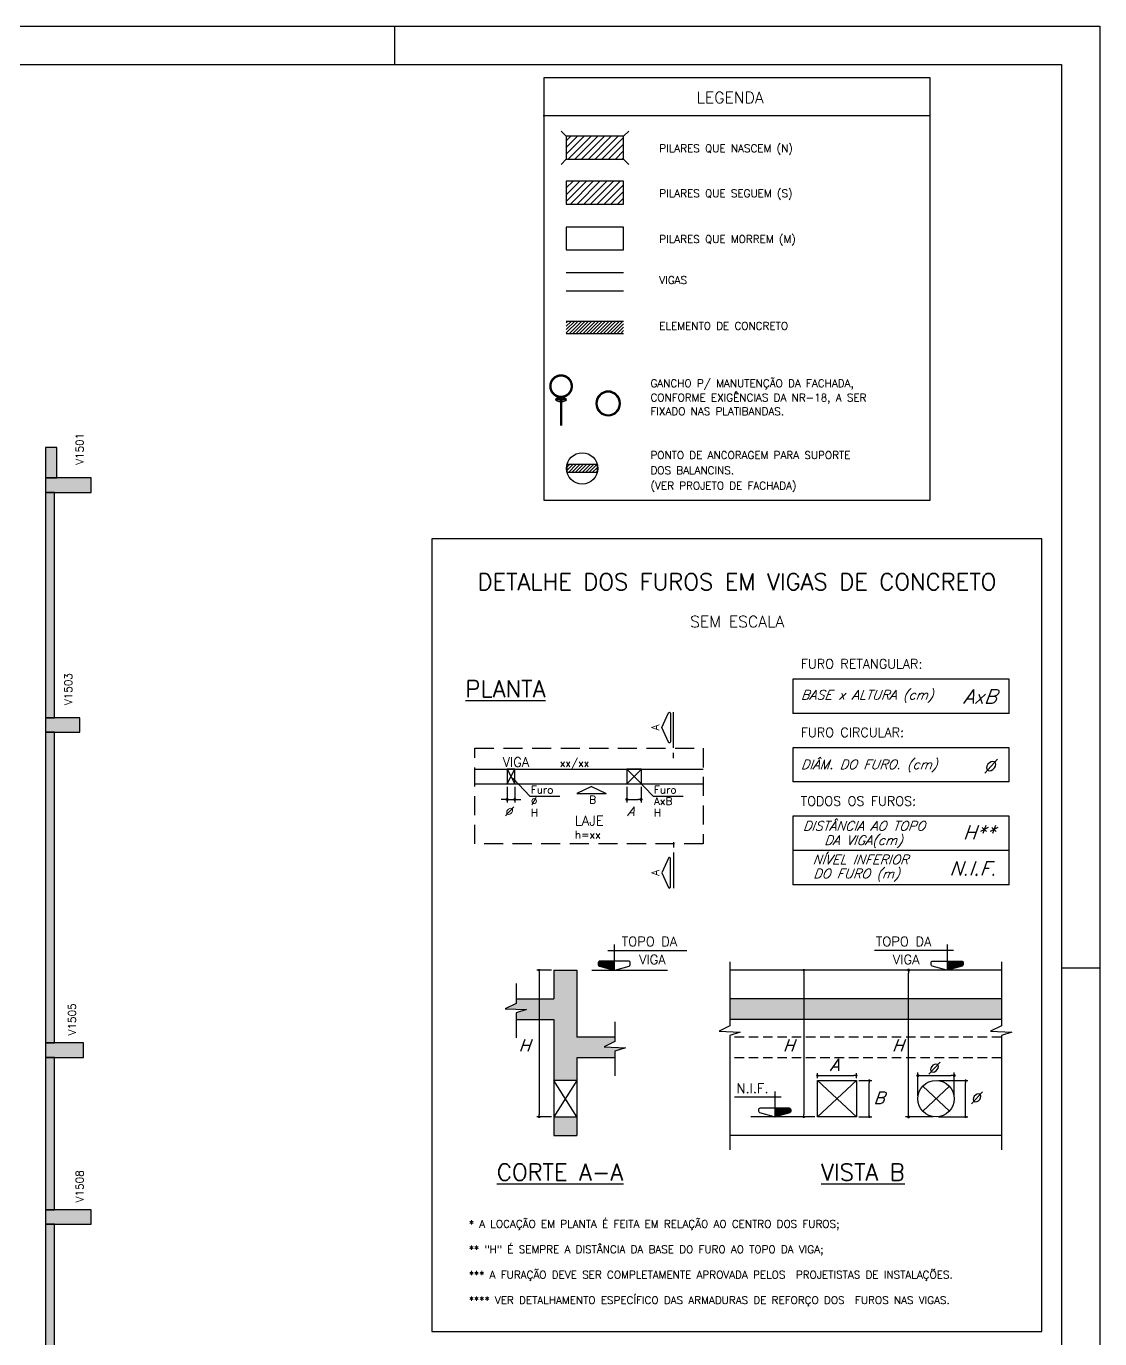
# Model space of a CAD drawing. Header units: millimetres. Extents: x -2368 to 4502, y -1988 to 2217.
# Drawn here: x 3094 to 4502, y 495 to 2217 of the extents above; entities that cross this region are included whole.
import ezdxf
from ezdxf import colors
from ezdxf.entities.mleader import LeaderData, LeaderLine
from ezdxf.enums import TextEntityAlignment as Align
from ezdxf.math import Vec2, Vec3

# ---------------------------------------------------------------- set-up
doc = ezdxf.new("R2010")
doc.units = ezdxf.units.MM
doc.header["$LTSCALE"] = 50
doc.linetypes.add('DASHED', pattern=[0.75, 0.5, -0.25])
doc.linetypes.add('HIDDEN', pattern=[0.375, 0.25, -0.125])
for name, color, linetype in [('6', 4, 'Continuous'), ('F-ARM', 6, 'Continuous'), ('F-AUX', 2, 'Continuous'), ('F-AUX-RED', 1, 'Continuous'), ('F-CORTE', 4, 'Continuous'), ('F-CORTE-INDICAÇÃO', 4, 'Continuous'), ('F-COTAS', 106, 'Continuous'), ('F-DET_LINHA', 1, 'Continuous'), ('F-DET_TEXTO', 3, 'Continuous'), ('F-FURO-PAREDE-TEXTOS', 2, 'Continuous'), ('F-FUROS', 2, 'Continuous'), ('F-GANCHOS', 4, 'Continuous'), ('F-LAJES', 3, 'Continuous'), ('F-LAJES-DIM', 2, 'Continuous'), ('F-LAJES-NOME', 4, 'Continuous'), ('F-MARGEM', 1, 'Continuous'), ('F-PILARES', 170, 'Continuous'), ('F-PILARES-HACH', 174, 'Continuous'), ('F-SOLIDO', 71, 'Continuous'), ('F-SOLIDO-CORTE', 71, 'Continuous'), ('F-TEXTO', 6, 'Continuous'), ('F-TEXTO-CYAN', 4, 'Continuous'), ('F-TEXTO-GREEN', 3, 'Continuous'), ('F-TEXTO-YELLOW', 2, 'Continuous'), ('F-VIGAS', 3, 'Continuous'), ('F-VIGAS-DIM', 2, 'Continuous'), ('F-VIGAS-NOME', 4, 'Continuous')]:
    doc.layers.add(name, color=color, linetype=linetype)
doc.styles.add('8718-AE-BARR-FORM-R09$0$ROMANS', font='romans.shx', dxfattribs={"oblique": 20})
doc.styles.add('CP-TEXT-INCL', font='romans.shx', dxfattribs={"oblique": 20})
doc.styles.add('MCP', font='romans.shx')
doc.styles.add('ROMANS', font='romans.shx')
doc.styles.get("Standard").update_dxf_attribs({"font": 'romans.shx'})
doc.dimstyles.new('CP-COTAS-50', dxfattribs={"dimscale": 0.64, "dimtxt": 10, "dimasz": 5, "dimexe": 5, "dimexo": 5, "dimgap": 2.5, "dimtad": 1, "dimdec": 1, "dimdsep": 46, "dimtxsty": 'CP-TEXT-INCL', "dimblk1": 'DOT', "dimblk2": 'DOT', "dimsah": 1, "dimcen": 9, "dimclrd": 256, "dimclre": 256, "dimclrt": 256, "dimadec": 0, "dimazin": 0, "dimtfac": 1, "dimtdec": 1, "dimtmove": 2, "dimatfit": 3, "dimldrblk": 'DOT', "dimfxl": 0, "dimtolj": 1, "dimarcsym": 0})
pattern_1 = [(45, (-308.9154, 3418.1536), (-4.419417, 4.419417), [])]

# ---------------------------------------------------------------- blocks, each defined once
blk = doc.blocks.new('_DOT')
at = {"color": 0, "linetype": 'ByBlock'}
blk.add_line((-0.5, 0), (-1, 0), dxfattribs=at)
at = {"color": 0, "linetype": 'ByBlock', "const_width": 0.5}
blk.add_lwpolyline([(-0.25, 0, 1), (0.25, 0, 1)], format="xyb", close=True, dxfattribs=at)
blk = doc.blocks.new('*D23')
at = {"layer": 'DEFPOINTS', "color": 0, "transparency": 16777216}
for p in [(4131.4, 834.1), (4182.5, 840.6), (4182.5, 834.1)]:
    blk.add_point(p, dxfattribs=at)
at = {"layer": 'F-COTAS', "lineweight": -2, "transparency": 16777216}
for p, q in [((4131.4, 837.3), (4131.4, 843.8)), ((4182.5, 837.3), (4182.5, 843.8)), ((4134.6, 840.6), (4179.3, 840.6))]:
    blk.add_line(p, q, dxfattribs=at)
at = {"layer": 'F-COTAS', "lineweight": -2, "transparency": 16777216, "xscale": 3.2, "yscale": 3.2, "zscale": 3.2, "rotation": 180}
blk.add_blockref('_DOT', (4131.4, 840.6), dxfattribs=at)
at = {"layer": 'F-COTAS', "lineweight": -2, "transparency": 16777216, "xscale": 3.2, "yscale": 3.2, "zscale": 3.2}
blk.add_blockref('_DOT', (4182.5, 840.6), dxfattribs=at)
blk = doc.blocks.new('*D24')
at = {"layer": 'DEFPOINTS', "color": 0, "transparency": 16777216}
for p in [(4131.4, 978.9), (4113.6, 786.4), (4131.4, 786.4)]:
    blk.add_point(p, dxfattribs=at)
at = {"layer": 'F-COTAS', "lineweight": -2, "transparency": 16777216}
for p, q in [((4128.2, 978.9), (4110.4, 978.9)), ((4113.6, 975.7), (4113.6, 789.6)), ((4128.2, 786.4), (4110.4, 786.4))]:
    blk.add_line(p, q, dxfattribs=at)
at = {"layer": 'F-COTAS', "lineweight": -2, "transparency": 16777216, "xscale": 3.2, "yscale": 3.2, "zscale": 3.2}
for p, rotation in [((4113.6, 978.9), 90), ((4113.6, 786.4), 270)]:
    blk.add_blockref('_DOT', p, dxfattribs=dict(at, rotation=rotation))
blk = doc.blocks.new('*D25')
at = {"layer": 'DEFPOINTS', "color": 0, "transparency": 16777216}
for p in [(4182.5, 834.1), (4199.5, 834.1), (4182.5, 786.4)]:
    blk.add_point(p, dxfattribs=at)
at = {"layer": 'F-COTAS', "lineweight": -2, "transparency": 16777216}
for p, q in [((4185.7, 834.1), (4202.7, 834.1)), ((4199.5, 789.6), (4199.5, 830.9)), ((4185.7, 786.4), (4202.7, 786.4))]:
    blk.add_line(p, q, dxfattribs=at)
at = {"layer": 'F-COTAS', "lineweight": -2, "transparency": 16777216, "xscale": 3.2, "yscale": 3.2, "zscale": 3.2}
for p, rotation in [((4199.5, 834.1), 90), ((4199.5, 786.4), 270)]:
    blk.add_blockref('_DOT', p, dxfattribs=dict(at, rotation=rotation))
blk = doc.blocks.new('*D26')
at = {"layer": 'DEFPOINTS', "color": 0, "transparency": 16777216}
for p in [(3785.9, 978.9), (3766.5, 786.4), (3785.9, 786.4)]:
    blk.add_point(p, dxfattribs=at)
at = {"layer": 'F-COTAS', "lineweight": -2, "transparency": 16777216}
for p, q in [((3782.7, 978.9), (3763.3, 978.9)), ((3766.5, 975.7), (3766.5, 789.6)), ((3782.7, 786.4), (3763.3, 786.4))]:
    blk.add_line(p, q, dxfattribs=at)
at = {"layer": 'F-COTAS', "lineweight": -2, "transparency": 16777216, "xscale": 3.2, "yscale": 3.2, "zscale": 3.2}
for p, rotation in [((3766.5, 978.9), 90), ((3766.5, 786.4), 270)]:
    blk.add_blockref('_DOT', p, dxfattribs=dict(at, rotation=rotation))
blk = doc.blocks.new('*D27')
at = {"layer": 'DEFPOINTS', "color": 0, "transparency": 16777216}
for p in [(4287, 834.1), (4325.7, 834.1), (4287, 786.4)]:
    blk.add_point(p, dxfattribs=at)
at = {"layer": 'F-COTAS', "lineweight": -2, "transparency": 16777216}
for p, q in [((4290.2, 834.1), (4328.9, 834.1)), ((4325.7, 789.6), (4325.7, 830.9)), ((4290.2, 786.4), (4328.9, 786.4))]:
    blk.add_line(p, q, dxfattribs=at)
at = {"layer": 'F-COTAS', "lineweight": -2, "transparency": 16777216, "xscale": 3.2, "yscale": 3.2, "zscale": 3.2}
for p, rotation in [((4325.7, 834.1), 90), ((4325.7, 786.4), 270)]:
    blk.add_blockref('_DOT', p, dxfattribs=dict(at, rotation=rotation))
blk = doc.blocks.new('A$C09335799')
at = {"layer": 'F-GANCHOS'}
h = blk.add_hatch(color=256, dxfattribs=at)
h.paths.add_polyline_path([(-5.5, 0, 1), (5.5, 0, 1)])
h.paths.add_polyline_path([(5, 0, -1), (-5, 0, -1)], flags=16)
for radius in [5.5, 5]:
    blk.add_circle((0, 0), radius, dxfattribs=at)
blk = doc.blocks.new('A$C5BD45F6F')
at = {"layer": 'F-GANCHOS'}
h = blk.add_hatch(color=256, dxfattribs=at)
edge = h.paths.add_edge_path()
edge.add_ellipse((0.1, 0.98), major_axis=(-2.84, 0), ratio=0.343552, start_angle=152.79646, end_angle=253.95789, ccw=False)
edge.add_spline(control_points=[(2.63, 0.53), (2.46, 0.7), (2.28, 0.78), (1.98, 0.92), (1.88, 0.95), (1.79, 0.98)], knot_values=[3.709013, 3.709013, 3.709013, 3.709013, 3.826962, 3.826962, 3.975536, 3.975536, 3.975536, 3.975536], degree=3, periodic=0)
edge.add_spline(control_points=[(1.79, 0.98), (1.76, 0.99), (1.73, 1), (1.59, 1.04), (1.46, 1.07), (1.18, 1.12), (1.03, 1.15), (0.6, 1.19), (0.3, 1.21), (-0.28, 1.2), (-0.57, 1.18), (-1.1, 1.11), (-1.34, 1.06), (-1.56, 0.99), (-1.57, 0.99), (-1.59, 0.98)], knot_values=[3.975536, 3.975536, 3.975536, 3.975536, 4.020815, 4.020815, 4.214669, 4.214669, 4.408523, 4.408523, 4.746248, 4.746248, 5.083972, 5.083972, 5.421697, 5.421697, 5.450325, 5.450325, 5.450325, 5.450325], degree=3, periodic=0)
edge.add_spline(control_points=[(-1.59, 0.98), (-1.69, 0.95), (-1.79, 0.91), (-1.91, 0.86), (-2.08, 0.79), (-2.29, 0.63), (-2.36, 0.56), (-2.4, 0.51)], knot_values=[5.450325, 5.450325, 5.450325, 5.450325, 5.63804, 5.63804, 5.767465, 5.767465, 5.83324, 5.83324, 5.83324, 5.83324], degree=3, periodic=0)
edge.add_ellipse((0.1, 0.98), major_axis=(-2.84, 0), ratio=0.343552, start_angle=286.04211, end_angle=388.21354, ccw=False)
edge.add_arc((0.1, 8.12), 6.25, 262.77947, 270)
edge.add_arc((0.1, 8.12), 6.25, 270, 277.22053)
edge = h.paths.add_edge_path()
edge.add_spline(control_points=[(-1.59, 0.98), (-1.52, 0.96), (-1.44, 0.94), (-1.14, 0.87), (-0.88, 0.83), (-0.34, 0.78), (-0.06, 0.77), (0.56, 0.78), (0.89, 0.81), (1.41, 0.89), (1.61, 0.93), (1.79, 0.98)], knot_values=[0.872578, 0.872578, 0.872578, 0.872578, 0.983497, 0.983497, 1.300773, 1.300773, 1.618048, 1.618048, 1.991026, 1.991026, 2.268927, 2.268927, 2.268927, 2.268927], degree=3, periodic=0)
edge.add_spline(control_points=[(1.79, 0.98), (1.88, 0.95), (1.98, 0.92), (2.28, 0.78), (2.46, 0.7), (2.63, 0.53)], knot_values=[3.709013, 3.709013, 3.709013, 3.709013, 3.857587, 3.857587, 3.975536, 3.975536, 3.975536, 3.975536], degree=3, periodic=0)
edge.add_ellipse((0.1, 0.98), major_axis=(-2.84, 0), ratio=0.343552, start_angle=28.21354, end_angle=152.79646, ccw=False)
edge.add_spline(control_points=[(-2.4, 0.51), (-2.36, 0.56), (-2.29, 0.63), (-2.08, 0.79), (-1.91, 0.86), (-1.79, 0.91), (-1.69, 0.95), (-1.59, 0.98)], knot_values=[5.450325, 5.450325, 5.450325, 5.450325, 5.5161, 5.5161, 5.645525, 5.645525, 5.83324, 5.83324, 5.83324, 5.83324], degree=3, periodic=0)
blk.add_line((0.73, 1.87), (-0.52, 1.87), dxfattribs=at)
at = {"layer": 'F-GANCHOS', "const_width": 1.25}
blk.add_lwpolyline([(0.1, 2.41, -1), (0.1, 13.66, -1)], format="xyb", close=True, dxfattribs=at)
blk.add_lwpolyline([(0.1, -12.64), (0.1, 1.95)], dxfattribs=at)
at = {"layer": 'F-GANCHOS'}
blk.add_ellipse((0.1, 0.98), major_axis=(-2.84, 0), ratio=0.343552, dxfattribs=at)
for points, knots in [([(2.63, 0.53), (2.46, 0.7), (2.28, 0.78), (1.93, 0.94), (1.82, 0.97), (1.59, 1.04), (1.46, 1.07), (1.18, 1.12), (1.03, 1.15), (0.6, 1.19), (0.3, 1.21), (-0.28, 1.2), (-0.57, 1.18), (-1.1, 1.11), (-1.34, 1.06), (-1.67, 0.96), (-1.78, 0.92), (-1.91, 0.86), (-2.08, 0.79), (-2.29, 0.63), (-2.36, 0.56), (-2.4, 0.51)], [3.709013, 3.709013, 3.709013, 3.709013, 3.826962, 3.826962, 4.020815, 4.020815, 4.214669, 4.214669, 4.408523, 4.408523, 4.746248, 4.746248, 5.083972, 5.083972, 5.421697, 5.421697, 5.63804, 5.63804, 5.767465, 5.767465, 5.83324, 5.83324, 5.83324, 5.83324]), ([(-1.59, 0.98), (-1.52, 0.96), (-1.44, 0.94), (-1.14, 0.87), (-0.88, 0.83), (-0.34, 0.78), (-0.06, 0.77), (0.56, 0.78), (0.89, 0.81), (1.41, 0.89), (1.61, 0.93), (1.79, 0.98)], [0.872578, 0.872578, 0.872578, 0.872578, 0.983497, 0.983497, 1.300773, 1.300773, 1.618048, 1.618048, 1.991026, 1.991026, 2.268927, 2.268927, 2.268927, 2.268927])]:
    blk.add_open_spline(points, degree=3, knots=knots, dxfattribs=at)
blk = doc.blocks.new('PONTO ANCORAGEM_EST')
at = {"layer": 'F-ARM'}
h = blk.add_hatch(dxfattribs=at)
h.set_pattern_fill('ANSI31', color=2, scale=0.5)
h.paths.add_polyline_path([(-1159.55, 5937.09), (-1179.55, 5937.09), (-1179.55, 5932.09), (-1159.55, 5932.09)])
at = {"layer": 'F-ARM', "color": 3, "elevation": 0}
blk.add_lwpolyline([(-1179.55, 5932.09), (-1159.55, 5932.09), (-1159.55, 5937.09), (-1179.55, 5937.09)], close=True, dxfattribs=at)
at = {"layer": 'F-ARM', "color": 3}
blk.add_circle((-1169.55, 5934.59, 0), 10.31, dxfattribs=at)
blk = doc.blocks.new('A0-1L')
at = {"layer": 'F-MARGEM', "color": 2}
for p, q in [((0, 84.1), (137.4, 84.1)), ((118.9, 84.1), (118.9, 83.1)), ((118.9, 84.1), (118.9, 83.1)), ((137.4, 84.1), (137.4, 0)), ((136.4, 59.4), (137.4, 59.4)), ((136.4, 59.4), (137.4, 59.4))]:
    blk.add_line(p, q, dxfattribs=at)
blk.add_lwpolyline([(0, 84.1), (137.4, 84.1), (137.4, 0), (0, 0)], close=True, dxfattribs=at)
at = {"layer": 'F-MARGEM', "color": 7}
blk.add_lwpolyline([(2.5, 83.1), (136.4, 83.1), (136.4, 1), (2.5, 1)], close=True, dxfattribs=at)

msp = doc.modelspace()

# ---------------------------------------------------------------- hatches: boundary and pattern name
at = {"layer": 'F-AUX-RED'}
h = msp.add_hatch(dxfattribs=at)
h.set_pattern_fill('ANSI31', color=256)
h.set_pattern_definition([(45, (147.0263, 930.012), (-2.245064, 2.245064), [])])
h.paths.add_polyline_path([(3877.1, 1829.94), (3802.1, 1829.94), (3802.1, 1814.2), (3877.1, 1814.2)])
at = {"layer": 'F-PILARES-HACH'}
h = msp.add_hatch(dxfattribs=at)
h.set_pattern_fill('ANSI31', color=256, scale=50, style=0)
h.set_pattern_definition(pattern_1)
h.paths.add_polyline_path([(3802.1, 2072.73), (3802.1, 2042.73), (3877.1, 2042.73), (3877.1, 2072.73)])
h = msp.add_hatch(dxfattribs=at)
h.set_pattern_fill('ANSI31', color=256, scale=50, style=0)
h.set_pattern_definition(pattern_1)
h.paths.add_polyline_path([(3802.1, 2013.7), (3802.1, 1983.7), (3877.1, 1983.7), (3877.1, 2013.7)])
at = {"layer": 'F-SOLIDO'}
h = msp.add_hatch(color=256, dxfattribs=at)
edge = h.paths.add_edge_path()
edge.add_line((3865.01, 990.75), (3846.01, 990.75))
edge.add_ellipse((3846.01, 988.75), major_axis=(1.41, 1.41), ratio=1, start_angle=45, end_angle=135)
edge.add_line((3844.01, 988.75), (3844.01, 986.23))
edge.add_ellipse((3846.01, 986.23), major_axis=(-1.41, 1.41), ratio=1, start_angle=45, end_angle=118.30076)
edge.add_line((3845.44, 984.32), (3864.44, 978.92))
edge.add_ellipse((3865.01, 980.83), major_axis=(1.41, 1.41), ratio=1, start_angle=208.30076, end_angle=225)
edge.add_line((3865.01, 978.83), (3865.01, 990.75))
h = msp.add_hatch(color=256, dxfattribs=at)
edge = h.paths.add_edge_path()
edge.add_line((4301.68, 990.75), (4320.68, 990.75))
edge.add_ellipse((4320.68, 988.75), major_axis=(-1.41, 1.41), ratio=1, start_angle=225, end_angle=315, ccw=False)
edge.add_line((4322.68, 988.75), (4322.68, 986.23))
edge.add_ellipse((4320.68, 986.23), major_axis=(1.41, 1.41), ratio=1, start_angle=241.69924, end_angle=315, ccw=False)
edge.add_line((4321.26, 984.32), (4302.26, 978.92))
edge.add_ellipse((4301.68, 980.83), major_axis=(-1.41, 1.41), ratio=1, start_angle=135, end_angle=151.69924, ccw=False)
edge.add_line((4301.68, 978.83), (4301.68, 990.75))
for points in [[(3785.93, 941.2), (3736.17, 941.2), (3736.17, 935.23), (3722.04, 928.17), (3749.81, 927.13), (3736.17, 922.73), (3736.17, 914.1), (3785.93, 914.1), (3785.93, 834.1), (3815.93, 834.1), (3815.93, 864.1), (3865.93, 864.1), (3865.93, 872.73), (3879.57, 877.13), (3851.8, 878.17), (3865.93, 885.23), (3865.93, 891.2), (3815.93, 891.2), (3815.93, 978.92), (3785.93, 978.92)], [(4372.68, 914.1), (4372.68, 941.2), (4016.6, 941.2), (4016.6, 914.1)], [(3815.93, 761.88), (3815.93, 786.35), (3785.93, 786.35), (3785.93, 761.88)]]:
    msp.add_hatch(color=256, dxfattribs=at).paths.add_polyline_path(points)
h = msp.add_hatch(color=256, dxfattribs=at)
edge = h.paths.add_edge_path()
edge.add_line((4075.49, 798.18), (4094.49, 798.18))
edge.add_ellipse((4094.49, 796.18), major_axis=(-1.41, 1.41), ratio=1, start_angle=225, end_angle=315, ccw=False)
edge.add_line((4096.49, 796.18), (4096.49, 793.67))
edge.add_ellipse((4094.49, 793.67), major_axis=(1.41, 1.41), ratio=1, start_angle=241.69924, end_angle=315, ccw=False)
edge.add_line((4095.07, 791.75), (4076.07, 786.35))
edge.add_ellipse((4075.49, 788.27), major_axis=(-1.41, 1.41), ratio=1, start_angle=135, end_angle=151.69924, ccw=False)
edge.add_line((4075.49, 786.27), (4075.49, 798.18))
at = {"layer": 'F-SOLIDO-CORTE', "linetype": 'Continuous'}
for points in [[(3118.93, 1644.75), (3118.93, 1624.5), (3120.3, 1624.5), (3126.33, 1624.5), (3133.93, 1624.5), (3133.93, 1644.75), (3133.93, 1647.37), (3133.93, 1664.5), (3133.44, 1664.5), (3130.27, 1664.5), (3118.93, 1664.5), (3118.93, 1660.83)], [(3118.93, 1613.14), (3118.93, 1605.5), (3124.44, 1605.5), (3148.56, 1605.5), (3178.93, 1605.5), (3178.93, 1607.25), (3178.93, 1614.88), (3178.93, 1624.5), (3173.41, 1624.5), (3149.29, 1624.5), (3118.93, 1624.5), (3118.93, 1614.88)], [(3118.93, 1449.11), (3118.93, 1404.95), (3118.93, 1384.66), (3118.93, 1336.21), (3118.93, 1328.47), (3118.93, 1310), (3120.09, 1310), (3122.86, 1310), (3130.93, 1310), (3130.93, 1317.74), (3130.93, 1336.21), (3130.93, 1356.37), (3130.93, 1404.95), (3130.93, 1449.11), (3130.93, 1462.95), (3130.93, 1605.5), (3129.8, 1605.5), (3124.92, 1605.5), (3118.93, 1605.5), (3118.93, 1462.95)], [(3118.93, 1295.39), (3118.93, 1291), (3123.28, 1291), (3133.67, 1291), (3163.93, 1291), (3163.93, 1292.84), (3163.93, 1297.23), (3163.93, 1310), (3159.57, 1310), (3149.18, 1310), (3118.93, 1310), (3118.93, 1297.23)], [(3118.93, 1162.54), (3118.93, 1078.02), (3118.93, 1041.98), (3118.93, 931.71), (3118.93, 883.5), (3121.38, 883.5), (3127.76, 883.5), (3130.93, 883.5), (3130.93, 931.71), (3130.93, 1041.98), (3130.93, 1078.02), (3130.93, 1162.54), (3130.93, 1200.47), (3130.93, 1291), (3129.77, 1291), (3126.99, 1291), (3118.93, 1291), (3118.93, 1253.57)], [(3118.93, 874.59), (3118.93, 864.5), (3129.16, 864.5), (3155.72, 864.5), (3168.93, 864.5), (3168.93, 868.39), (3168.93, 878.48), (3168.93, 883.5), (3158.69, 883.5), (3132.14, 883.5), (3118.93, 883.5), (3118.93, 878.48)], [(3118.93, 777.86), (3118.93, 736.93), (3118.93, 664.5), (3121.38, 664.5), (3125.73, 664.5), (3130.93, 664.5), (3130.93, 705.43), (3130.93, 777.86), (3130.93, 849.97), (3130.93, 864.5), (3128.47, 864.5), (3122.1, 864.5), (3118.93, 864.5), (3118.93, 849.97)], [(3118.93, 652.13), (3118.93, 645.5), (3131.2, 645.5), (3152.16, 645.5), (3178.93, 645.5), (3178.93, 649.39), (3178.93, 656.02), (3178.93, 664.5), (3166.65, 664.5), (3145.69, 664.5), (3118.93, 664.5), (3118.93, 656.02)], [(3118.93, 357.52), (3118.93, 346.81), (3118.93, 308.22), (3118.93, 176.2), (3118.93, -110.5), (3120.56, -110.5), (3124.11, -110.5), (3130.93, -110.5), (3130.93, 44.21), (3130.93, 308.22), (3130.93, 346.81), (3130.93, 357.52), (3130.93, 471.73), (3130.93, 645.5), (3128.47, 645.5), (3124.28, 645.5), (3118.93, 645.5), (3118.93, 471.73)]]:
    msp.add_hatch(color=256, dxfattribs=at).paths.add_polyline_path(points, flags=16)

# ---------------------------------------------------------------- linework, layer by layer
at = {"layer": '6', "color": 4}
for p, q in [((3802.1, 2072.73), (3795.23, 2079.6)), ((3877.1, 2072.73), (3883.97, 2079.6)), ((3802.1, 2042.73), (3795.23, 2035.86)), ((3877.1, 2042.73), (3883.97, 2035.86))]:
    msp.add_line(p, q, dxfattribs=at)
at = {"layer": 'F-AUX'}
for p, q in [((3856.61, 1004.88), (3960.22, 1004.88)), ((3865.01, 1012.34), (3865.01, 978.83)), ((4310.08, 1004.88), (4206.48, 1004.88)), ((4301.68, 1012.34), (4301.68, 978.83)), ((4083.89, 812.31), (4022.49, 812.31)), ((4075.49, 819.77), (4075.49, 786.27))]:
    msp.add_line(p, q, dxfattribs=at)
for points in [[(3864.44, 978.92, 0.1467688), (3865.59, 978.92), (3884.59, 984.32, 0.3312062), (3886.01, 986.23), (3886.01, 988.75, 0.4142136), (3884.01, 990.75), (3846.01, 990.75, 0.4142136), (3844.01, 988.75), (3844.01, 986.23, 0.3312062), (3845.44, 984.32), (3864.44, 978.92, 0.1467688), (3865.59, 978.92)], [(4302.26, 978.92, -0.1467688), (4301.11, 978.92), (4282.11, 984.32, -0.3312062), (4280.68, 986.23), (4280.68, 988.75, -0.4142136), (4282.68, 990.75), (4320.68, 990.75, -0.4142136), (4322.68, 988.75), (4322.68, 986.23, -0.3312062), (4321.26, 984.32), (4302.26, 978.92, -0.1467688), (4301.11, 978.92)], [(4076.07, 786.35, -0.1467688), (4074.92, 786.35), (4055.92, 791.75, -0.3312062), (4054.49, 793.67), (4054.49, 796.18, -0.4142136), (4056.49, 798.18), (4094.49, 798.18, -0.4142136), (4096.49, 796.18), (4096.49, 793.67, -0.3312062), (4095.07, 791.75), (4076.07, 786.35, -0.1467688), (4074.92, 786.35)]]:
    msp.add_lwpolyline(points, format="xyb", dxfattribs=at)
at = {"layer": 'F-AUX-RED'}
for p, q in [((4182.52, 786.35), (4131.41, 834.1)), ((4131.41, 786.35), (4182.52, 834.1)), ((4304.48, 793.93), (4269.59, 826.53)), ((4269.59, 793.93), (4304.48, 826.53)), ((4124.87, 786.35), (4044.07, 786.35))]:
    msp.add_line(p, q, dxfattribs=at)
at = {"layer": 'F-AUX-RED', "color": 2}
for points in [[(3877.1, 1829.94), (3802.1, 1829.94)], [(3802.1, 1814.2), (3877.1, 1814.2)]]:
    msp.add_lwpolyline(points, dxfattribs=at)
at = {"layer": 'F-AUX-RED'}
msp.add_lwpolyline([(3835.44, 978.92), (3934.7, 978.92)], dxfattribs=at)
at = {"layer": 'F-CORTE', "linetype": 'Continuous'}
for p, q in [((3130.27, 1664.5), (3118.93, 1664.5)), ((3118.93, 1664.5), (3118.93, 1644.75)), ((3133.44, 1664.5), (3130.27, 1664.5)), ((3133.93, 1664.5), (3133.44, 1664.5)), ((3133.93, 1647.37), (3133.93, 1664.5)), ((3118.93, 1644.75), (3118.93, 1624.5)), ((3133.93, 1644.75), (3133.93, 1647.37)), ((3133.93, 1624.5), (3133.93, 1644.75)), ((3118.93, 1624.5), (3118.93, 1449.11)), ((3149.29, 1624.5), (3133.93, 1624.5)), ((3173.41, 1624.5), (3149.29, 1624.5)), ((3178.93, 1624.5), (3173.41, 1624.5)), ((3178.93, 1614.88), (3178.93, 1624.5)), ((3130.93, 1462.95), (3130.93, 1605.5)), ((3130.93, 1605.5), (3148.56, 1605.5)), ((3148.56, 1605.5), (3178.93, 1605.5)), ((3178.93, 1607.25), (3178.93, 1614.88)), ((3178.93, 1605.5), (3178.93, 1607.25)), ((3118.93, 1449.11), (3118.93, 1310)), ((3130.93, 1449.11), (3130.93, 1462.95)), ((3130.93, 1404.95), (3130.93, 1449.11)), ((3130.93, 1356.37), (3130.93, 1404.95)), ((3130.93, 1336.21), (3130.93, 1356.37)), ((3130.93, 1317.74), (3130.93, 1336.21)), ((3118.93, 1310), (3118.93, 1295.39)), ((3130.93, 1310), (3130.93, 1317.74)), ((3149.18, 1310), (3130.93, 1310)), ((3159.57, 1310), (3149.18, 1310)), ((3163.93, 1310), (3159.57, 1310)), ((3163.93, 1297.23), (3163.93, 1310)), ((3118.93, 1295.39), (3118.93, 1291)), ((3163.93, 1292.84), (3163.93, 1297.23)), ((3163.93, 1291), (3163.93, 1292.84)), ((3118.93, 1291), (3118.93, 1162.54)), ((3130.93, 1200.47), (3130.93, 1291)), ((3130.93, 1291), (3133.67, 1291)), ((3133.67, 1291), (3163.93, 1291)), ((3130.93, 1162.54), (3130.93, 1200.47)), ((3118.93, 1162.54), (3118.93, 883.5)), ((3130.93, 1078.02), (3130.93, 1162.54)), ((3130.93, 1041.98), (3130.93, 1078.02)), ((3130.93, 931.71), (3130.93, 1041.98)), ((3130.93, 883.5), (3130.93, 931.71)), ((3118.93, 883.5), (3118.93, 874.59)), ((3132.14, 883.5), (3130.93, 883.5)), ((3158.69, 883.5), (3132.14, 883.5)), ((3168.93, 883.5), (3158.69, 883.5)), ((3168.93, 878.48), (3168.93, 883.5)), ((3168.93, 868.39), (3168.93, 878.48)), ((3118.93, 874.59), (3118.93, 864.5)), ((3118.93, 864.5), (3118.93, 777.86)), ((3130.93, 849.97), (3130.93, 864.5)), ((3130.93, 864.5), (3155.72, 864.5)), ((3155.72, 864.5), (3168.93, 864.5)), ((3168.93, 864.5), (3168.93, 868.39)), ((3130.93, 777.86), (3130.93, 849.97)), ((3118.93, 777.86), (3118.93, 664.5)), ((3130.93, 705.43), (3130.93, 777.86)), ((3130.93, 664.5), (3130.93, 705.43)), ((3118.93, 664.5), (3118.93, 652.13)), ((3145.69, 664.5), (3130.93, 664.5)), ((3166.65, 664.5), (3145.69, 664.5)), ((3178.93, 664.5), (3166.65, 664.5)), ((3178.93, 656.02), (3178.93, 664.5)), ((3178.93, 649.39), (3178.93, 656.02)), ((3118.93, 652.13), (3118.93, 645.5)), ((3118.93, 645.5), (3118.93, 357.52)), ((3130.93, 471.73), (3130.93, 645.5)), ((3130.93, 645.5), (3131.2, 645.5)), ((3131.2, 645.5), (3152.16, 645.5)), ((3152.16, 645.5), (3178.93, 645.5)), ((3178.93, 645.5), (3178.93, 649.39))]:
    msp.add_line(p, q, dxfattribs=at)
at = {"layer": 'F-CORTE-INDICAÇÃO'}
for p, q in [((3942.72, 1270.46), (3942.72, 1317.12)), ((3942.72, 1257.12), (3942.72, 1263.79)), ((3942.72, 1146.61), (3942.72, 1139.94)), ((3942.72, 1133.28), (3942.72, 1086.61))]:
    msp.add_line(p, q, dxfattribs=at)
for points in [[(3938.72, 1278.46, -0.8025849), (3936.18, 1277.89), (3927.21, 1297.12), (3936.18, 1316.35, -0.8025849), (3938.72, 1315.79)], [(3938.72, 1125.28, 0.8025849), (3936.18, 1125.84), (3927.21, 1106.61), (3936.18, 1087.38, 0.8025849), (3938.72, 1087.94)]]:
    msp.add_lwpolyline(points, format="xyb", close=True, dxfattribs=at)
for points in [[(3835.09, 1219.77), (3815.86, 1210.8)], [(3815.86, 1210.8), (3854.32, 1210.8)], [(3835.09, 1219.77), (3854.32, 1210.8)]]:
    msp.add_lwpolyline(points, dxfattribs=at)
at = {"layer": 'F-COTAS'}
for p, q in [((3724.5, 1219.46), (3724.5, 1198.84)), ((3734.5, 1219.46), (3734.5, 1198.84)), ((3881.53, 1219.46), (3881.53, 1198.84)), ((3900.16, 1219.46), (3900.16, 1198.84)), ((3720.5, 1202.84), (3716.5, 1202.84)), ((3724.5, 1202.84), (3734.5, 1202.84)), ((3738.5, 1202.84), (3742.5, 1202.84)), ((3885.53, 1202.84), (3896.16, 1202.84)), ((4264.09, 978.92), (4247.02, 978.92)), ((4251.02, 790.35), (4251.02, 974.92)), ((4263.16, 814.23), (4263.16, 844.62)), ((4310.91, 814.23), (4310.91, 844.62)), ((4267.16, 840.62), (4306.91, 840.62)), ((4283.04, 786.35), (4247.02, 786.35))]:
    msp.add_line(p, q, dxfattribs=at)
at = {"layer": 'F-DET_LINHA', "color": 1}
for p, q in [((4278.05, 2099.68), (3771.87, 2099.68)), ((4383.08, 1360.72), (4099.31, 1360.72)), ((4099.31, 1360.72), (4099.31, 1315.72)), ((4383.08, 1315.72), (4383.08, 1360.72)), ((4383.08, 1315.72), (4099.31, 1315.72)), ((4383.08, 1270.72), (4099.31, 1270.72)), ((4099.31, 1270.72), (4099.31, 1225.72)), ((4383.08, 1225.72), (4383.08, 1270.72)), ((4383.08, 1225.72), (4099.31, 1225.72)), ((4099.31, 1180.72), (4099.31, 1135.72)), ((4383.08, 1180.72), (4099.31, 1180.72)), ((4383.08, 1135.72), (4383.08, 1180.72)), ((4383.08, 1135.72), (4099.31, 1135.72)), ((4099.31, 1135.72), (4099.31, 1090.72)), ((4383.08, 1090.72), (4383.08, 1135.72)), ((4383.08, 1090.72), (4099.31, 1090.72)), ((4016.6, 989.69), (4016.6, 905.78)), ((4372.68, 989.69), (4372.68, 905.78)), ((3736.17, 961.22), (3736.17, 935.23)), ((3736.17, 935.23), (3722.04, 928.17)), ((3722.04, 928.17), (3749.81, 927.13)), ((3749.81, 927.13), (3736.17, 922.73)), ((3736.17, 922.73), (3736.17, 890.24)), ((3865.93, 911.22), (3865.93, 885.23)), ((4016.6, 905.78), (4002.47, 898.72)), ((4002.47, 898.72), (4030.24, 897.68)), ((4030.24, 897.68), (4016.6, 893.28)), ((4372.68, 905.78), (4358.56, 898.72)), ((4358.56, 898.72), (4386.33, 897.68)), ((4386.33, 897.68), (4372.68, 893.28)), ((3865.93, 885.23), (3851.8, 878.17)), ((3851.8, 878.17), (3879.57, 877.13)), ((4016.6, 893.28), (4016.6, 743.35)), ((4372.68, 893.28), (4372.68, 743.35)), ((3879.57, 877.13), (3865.93, 872.73)), ((3865.93, 872.73), (3865.93, 840.24)), ((3815.93, 786.35), (3785.93, 834.1)), ((3815.93, 834.1), (3785.93, 786.35))]:
    msp.add_line(p, q, dxfattribs=at)
at = {"layer": 'F-DET_LINHA', "color": 3}
for p, q in [((3785.93, 978.92), (3815.93, 978.92)), ((3785.93, 978.92), (3785.93, 941.2)), ((3815.93, 978.92), (3815.93, 891.2)), ((3736.17, 941.2), (3785.93, 941.2)), ((4372.68, 941.2), (4016.6, 941.2)), ((3736.17, 914.1), (3785.93, 914.1)), ((3785.93, 914.1), (3785.93, 761.88)), ((4372.68, 914.1), (4016.6, 914.1)), ((3865.93, 891.2), (3815.93, 891.2)), ((3815.93, 864.1), (3815.93, 761.88)), ((3865.93, 864.1), (3815.93, 864.1)), ((3815.93, 834.1), (3785.93, 834.1)), ((3785.93, 786.35), (3815.93, 786.35)), ((3785.93, 761.88), (3815.93, 761.88))]:
    msp.add_line(p, q, dxfattribs=at)
at = {"layer": 'F-DET_LINHA', "color": 2}
for p, q in [((4372.68, 978.92), (4016.6, 978.92)), ((4372.68, 761.88), (4016.6, 761.88))]:
    msp.add_line(p, q, dxfattribs=at)
at = {"layer": 'F-DET_LINHA', "color": 1, "linetype": 'HIDDEN'}
for p, q in [((4372.68, 891.2), (4016.6, 891.2)), ((4372.68, 864.1), (4016.6, 864.1))]:
    msp.add_line(p, q, dxfattribs=at)
at = {"layer": 'F-DET_LINHA', "color": 1}
for points in [[(3772.88, 2149.68), (4279.06, 2149.68), (4279.06, 1594.73), (3772.88, 1594.73)], [(3625.97, 504.73), (4425.97, 504.73), (4425.97, 1544.73), (3625.97, 1544.73)]]:
    msp.add_lwpolyline(points, close=True, dxfattribs=at)
at = {"layer": 'F-DET_LINHA', "color": 1, "linetype": 'DASHED'}
msp.add_lwpolyline([(3682.28, 1269.89), (3981.71, 1269.89), (3981.71, 1144.68), (3682.28, 1144.68)], close=True, dxfattribs=at)
at = {"layer": 'F-FUROS'}
for points in [[(3724.5, 1242.46), (3724.5, 1223.46), (3734.5, 1223.46), (3734.5, 1242.46), (3724.5, 1242.46)], [(3724.5, 1223.46), (3734.5, 1242.46)], [(3724.5, 1242.46), (3734.5, 1223.46)], [(3881.53, 1242.46), (3881.53, 1223.46), (3900.53, 1223.46), (3900.53, 1242.46), (3881.53, 1242.46)], [(3881.53, 1223.46), (3900.53, 1242.46)], [(3881.53, 1242.46), (3900.53, 1223.46)]]:
    msp.add_lwpolyline(points, dxfattribs=at)
at = {"layer": 'F-LAJES'}
for points in [[(3682.28, 1242.46), (3981.71, 1242.46)], [(3682.28, 1223.46), (3981.71, 1223.46)]]:
    msp.add_lwpolyline(points, dxfattribs=at)
at = {"layer": 'F-PILARES'}
for points in [[(3802.1, 2042.73), (3877.1, 2042.73), (3877.1, 2072.73), (3802.1, 2072.73)], [(3802.1, 1983.7), (3877.1, 1983.7), (3877.1, 2013.7), (3802.1, 2013.7)], [(3802.1, 1923.65), (3877.1, 1923.65), (3877.1, 1953.65), (3802.1, 1953.65)]]:
    msp.add_lwpolyline(points, close=True, dxfattribs=at)
at = {"layer": 'F-SOLIDO-CORTE', "linetype": 'Continuous'}
for p, q in [((3130.27, 1664.5), (3118.93, 1664.5)), ((3118.93, 1664.5), (3118.93, 1660.83)), ((3118.93, 1660.83), (3118.93, 1644.75)), ((3133.44, 1664.5), (3130.27, 1664.5)), ((3133.93, 1664.5), (3133.44, 1664.5)), ((3133.93, 1647.37), (3133.93, 1664.5)), ((3118.93, 1644.75), (3118.93, 1624.5)), ((3133.93, 1644.75), (3133.93, 1647.37)), ((3133.93, 1624.5), (3133.93, 1644.75)), ((3149.29, 1624.5), (3118.93, 1624.5)), ((3120.3, 1624.5), (3126.33, 1624.5)), ((3126.33, 1624.5), (3133.93, 1624.5)), ((3173.41, 1624.5), (3149.29, 1624.5)), ((3178.93, 1624.5), (3173.41, 1624.5)), ((3178.93, 1614.88), (3178.93, 1624.5)), ((3124.92, 1605.5), (3118.93, 1605.5)), ((3118.93, 1605.5), (3118.93, 1462.95)), ((3118.93, 1605.5), (3124.44, 1605.5)), ((3124.44, 1605.5), (3148.56, 1605.5)), ((3129.8, 1605.5), (3124.92, 1605.5)), ((3130.93, 1605.5), (3129.8, 1605.5)), ((3130.93, 1462.95), (3130.93, 1605.5)), ((3148.56, 1605.5), (3178.93, 1605.5)), ((3178.93, 1607.25), (3178.93, 1614.88)), ((3178.93, 1605.5), (3178.93, 1607.25)), ((3118.93, 1462.95), (3118.93, 1449.11)), ((3118.93, 1449.11), (3118.93, 1404.95)), ((3130.93, 1449.11), (3130.93, 1462.95)), ((3130.93, 1404.95), (3130.93, 1449.11)), ((3118.93, 1404.95), (3118.93, 1384.66)), ((3130.93, 1356.37), (3130.93, 1404.95)), ((3118.93, 1384.66), (3118.93, 1336.21)), ((3130.93, 1336.21), (3130.93, 1356.37)), ((3118.93, 1336.21), (3118.93, 1328.47)), ((3118.93, 1328.47), (3118.93, 1310)), ((3130.93, 1317.74), (3130.93, 1336.21)), ((3118.93, 1310), (3120.09, 1310)), ((3149.18, 1310), (3118.93, 1310)), ((3118.93, 1310), (3118.93, 1297.23)), ((3120.09, 1310), (3122.86, 1310)), ((3122.86, 1310), (3130.93, 1310)), ((3130.93, 1310), (3130.93, 1317.74)), ((3159.57, 1310), (3149.18, 1310)), ((3163.93, 1310), (3159.57, 1310)), ((3163.93, 1297.23), (3163.93, 1310)), ((3118.93, 1297.23), (3118.93, 1295.39)), ((3118.93, 1295.39), (3118.93, 1291)), ((3163.93, 1292.84), (3163.93, 1297.23)), ((3163.93, 1291), (3163.93, 1292.84)), ((3126.99, 1291), (3118.93, 1291)), ((3118.93, 1291), (3118.93, 1253.57)), ((3118.93, 1291), (3123.28, 1291)), ((3123.28, 1291), (3133.67, 1291)), ((3129.77, 1291), (3126.99, 1291)), ((3130.93, 1291), (3129.77, 1291)), ((3130.93, 1200.47), (3130.93, 1291)), ((3133.67, 1291), (3163.93, 1291)), ((3118.93, 1253.57), (3118.93, 1162.54)), ((3130.93, 1162.54), (3130.93, 1200.47)), ((3118.93, 1162.54), (3118.93, 1078.02)), ((3130.93, 1078.02), (3130.93, 1162.54)), ((3118.93, 1078.02), (3118.93, 1041.98)), ((3130.93, 1041.98), (3130.93, 1078.02)), ((3118.93, 1041.98), (3118.93, 931.71)), ((3130.93, 931.71), (3130.93, 1041.98)), ((3118.93, 931.71), (3118.93, 883.5)), ((3130.93, 883.5), (3130.93, 931.71)), ((3118.93, 883.5), (3121.38, 883.5)), ((3132.14, 883.5), (3118.93, 883.5)), ((3118.93, 883.5), (3118.93, 878.48)), ((3118.93, 878.48), (3118.93, 874.59)), ((3121.38, 883.5), (3127.76, 883.5)), ((3127.76, 883.5), (3130.93, 883.5)), ((3158.69, 883.5), (3132.14, 883.5)), ((3168.93, 883.5), (3158.69, 883.5)), ((3168.93, 878.48), (3168.93, 883.5)), ((3168.93, 868.39), (3168.93, 878.48)), ((3118.93, 874.59), (3118.93, 864.5)), ((3122.1, 864.5), (3118.93, 864.5)), ((3118.93, 864.5), (3118.93, 849.97)), ((3118.93, 864.5), (3129.16, 864.5)), ((3128.47, 864.5), (3122.1, 864.5)), ((3130.93, 864.5), (3128.47, 864.5)), ((3129.16, 864.5), (3155.72, 864.5)), ((3130.93, 849.97), (3130.93, 864.5)), ((3155.72, 864.5), (3168.93, 864.5)), ((3168.93, 864.5), (3168.93, 868.39)), ((3118.93, 849.97), (3118.93, 777.86)), ((3130.93, 777.86), (3130.93, 849.97)), ((3118.93, 777.86), (3118.93, 736.93)), ((3130.93, 705.43), (3130.93, 777.86)), ((3118.93, 736.93), (3118.93, 664.5)), ((3130.93, 664.5), (3130.93, 705.43)), ((3118.93, 664.5), (3121.38, 664.5)), ((3145.69, 664.5), (3118.93, 664.5)), ((3118.93, 664.5), (3118.93, 656.02)), ((3118.93, 656.02), (3118.93, 652.13)), ((3121.38, 664.5), (3125.73, 664.5)), ((3125.73, 664.5), (3130.93, 664.5)), ((3166.65, 664.5), (3145.69, 664.5)), ((3178.93, 664.5), (3166.65, 664.5)), ((3178.93, 656.02), (3178.93, 664.5)), ((3178.93, 649.39), (3178.93, 656.02)), ((3118.93, 652.13), (3118.93, 645.5)), ((3124.28, 645.5), (3118.93, 645.5)), ((3118.93, 645.5), (3118.93, 471.73)), ((3118.93, 645.5), (3131.2, 645.5)), ((3128.47, 645.5), (3124.28, 645.5)), ((3130.93, 645.5), (3128.47, 645.5)), ((3130.93, 471.73), (3130.93, 645.5)), ((3131.2, 645.5), (3152.16, 645.5)), ((3152.16, 645.5), (3178.93, 645.5)), ((3178.93, 645.5), (3178.93, 649.39))]:
    msp.add_line(p, q, dxfattribs=at)
at = {"layer": 'F-VIGAS'}
for points in [[(3877.1, 1893.59), (3802.1, 1893.59)], [(3802.1, 1869.91), (3877.1, 1869.91)]]:
    msp.add_lwpolyline(points, dxfattribs=at)
at = {"layer": 'F-VIGAS', "linetype": 'Continuous'}
msp.add_lwpolyline([(4131.41, 834.1), (4182.52, 834.1), (4182.52, 786.35), (4131.41, 786.35)], close=True, dxfattribs=at)
msp.add_circle((4287.04, 810.23), 23.88, dxfattribs=at)

# ---------------------------------------------------------------- block references
at = {"layer": 'F-ARM', "xscale": 2, "yscale": 2, "zscale": 2}
msp.add_blockref('PONTO ANCORAGEM_EST', (6162.03, -10232.14, 0), dxfattribs=at)
at = {"layer": 'F-COTAS', "xscale": 4, "yscale": 4, "zscale": 4}
for p in [(3724.5, 1202.84), (3900.16, 1202.84), (4310.91, 840.62)]:
    msp.add_blockref('_DOT', p, dxfattribs=at)
for p, rotation in [((3734.5, 1202.84), 180), ((3881.53, 1202.84), 180), ((4251.02, 978.92), 90), ((4263.16, 840.62), 180), ((4251.02, 786.35), 270)]:
    msp.add_blockref('_DOT', p, dxfattribs=dict(at, rotation=rotation))
at = {"layer": 'F-GANCHOS', "linetype": 'DASHED', "xscale": -2.5, "yscale": 2.5, "zscale": 2.5}
msp.add_blockref('A$C5BD45F6F', (3795.51, 1724.79), dxfattribs=at)
at = {"layer": 'F-GANCHOS', "extrusion": (-2.20718e-16, 2.46519e-32, -1), "xscale": 2.952755905511811, "yscale": 2.952755905511811, "zscale": 2.952755905511811, "rotation": 90}
msp.add_blockref('A$C09335799', (-3857.03, 1722.27), dxfattribs=at)
at = {"layer": 'F-MARGEM', "xscale": 50, "yscale": 50, "zscale": 50}
msp.add_blockref('A0-1L', (-2368.28, -1987.99), dxfattribs=at)

# ---------------------------------------------------------------- texts
at = {"layer": 'F-CORTE-INDICAÇÃO', "style": 'ROMANS'}
for p in [(3918.88, 1297.12), (3918.88, 1106.61)]:
    msp.add_attdef('A', text='A', height=10, rotation=90, dxfattribs=at).set_placement(p, align=Align.MIDDLE_CENTER)
msp.add_attdef('B', text='A', height=10, dxfattribs=at).set_placement((3836.82, 1202.56), align=Align.MIDDLE_CENTER)
at = {"layer": 'F-DET_TEXTO', "color": 4, "style": '8718-AE-BARR-FORM-R09$0$ROMANS'}
msp.add_text('LEGENDA', height=15, dxfattribs=at).set_placement((3972.98, 2116))
at = {"layer": 'F-FURO-PAREDE-TEXTOS', "linetype": 'Continuous', "style": 'MCP'}
for s, p in [('%%C', (3755.62, 1195.56)), ('Furo', (3755.62, 1210.56)), ('AxB', (3917.16, 1195.56)), ('Furo', (3917.16, 1210.56)), ('H', (3755.62, 1180.56)), ('H', (3917.16, 1180.56))]:
    msp.add_text(s, height=10, dxfattribs=at).set_placement(p)
at = {"layer": 'F-LAJES-DIM', "linetype": 'Continuous', "style": 'MCP'}
msp.add_text('h=xx', height=10, dxfattribs=at).set_placement((3813.41, 1151.66))
at = {"layer": 'F-LAJES-NOME', "linetype": 'Continuous', "style": 'MCP'}
msp.add_text('LAJE', height=12.5, dxfattribs=at).set_placement((3813.41, 1168.66))
at = {"layer": 'F-TEXTO', "color": 3, "style": 'MCP'}
for s, p in [('PILARES QUE NASCEM (N)', (3924.07, 2051.85)), ('PILARES QUE SEGUEM (S)', (3924.07, 1992.82)), ('PILARES QUE MORREM (M)', (3924.07, 1932.76)), ('VIGAS', (3924.07, 1879.03)), ('ELEMENTO DE CONCRETO', (3924.07, 1818.97))]:
    msp.add_text(s, height=10, dxfattribs=at).set_placement(p)
at = {"layer": 'F-TEXTO', "color": 3}
for s, p in [('GANCHO P/ MANUTENÇÃO DA FACHADA,', (3912.48, 1748.64)), ('CONFORME EXIGÊNCIAS DA NR-18, A SER', (3912.48, 1729.94)), ('FIXADO NAS PLATIBANDAS.', (3912.48, 1711.87)), ('PONTO DE ANCORAGEM PARA SUPORTE', (3912.48, 1654.44)), ('DOS BALANCINS.', (3912.48, 1634.44)), ('(VER PROJETO DE FACHADA)', (3912.48, 1614.44))]:
    msp.add_text(s, height=10, dxfattribs=at).set_placement(p, align=Align.MIDDLE_LEFT)
at = {"layer": 'F-TEXTO', "style": 'ROMANS'}
for s, p in [('%%UPLANTA', (3669.87, 1337)), ('%%UCORTE A-A', (3711.03, 702.94)), ('%%UVISTA B', (4136.25, 702.94))]:
    msp.add_text(s, height=21.875, dxfattribs=at).set_placement(p)
at = {"layer": 'F-TEXTO', "insert": (4025.97, 1488.34), "char_height": 21.875, "width": 750, "attachment_point": 5, "style": 'ROMANS'}
msp.add_mtext('DETALHE DOS FUROS EM VIGAS DE CONCRETO', dxfattribs=at)
at = {"layer": 'F-TEXTO-CYAN', "style": 'ROMANS', "oblique": 20}
for s, height, p in [('AxB', 18.375, (4322.25, 1328.55)), ('%%C', 18.375, (4348.12, 1237.35)), ('Ø', 12, (3720.56, 1181.25)), ('A', 12, (3881.91, 1181.25)), ('H**', 18.375, (4322, 1150.3)), ('N.I.F.', 18.375, (4304.35, 1103.22)), ('H', 15.75, (3739.33, 872.24)), ('H', 15.75, (4085.9, 872.24)), ('H', 15.75, (4229.17, 872.24)), ('A', 15.75, (4147.51, 846.75)), ('Ø', 15.75, (4275.38, 842.61)), ('B', 15.75, (4204.96, 803.51)), ('Ø', 15.75, (4331.2, 803.51))]:
    msp.add_text(s, height=height, dxfattribs=at).set_placement(p)
at = {"layer": 'F-TEXTO-CYAN', "color": 3, "insert": (3674.19, 651.04), "char_height": 10, "width": 748.9623, "attachment_point": 1, "style": 'ROMANS'}
msp.add_mtext('* A LOCAÇÃO EM PLANTA É FEITA EM RELAÇÃO AO CENTRO DOS FUROS;  \\P\\P** "H" É SEMPRE A DISTÂNCIA DA BASE DO FURO AO TOPO DA VIGA;  \\P\\P*** A FURAÇÃO DEVE SER COMPLETAMENTE APROVADA PELOS  PROJETISTAS DE INSTALAÇÕES.  \\P\\P**** VER DETALHAMENTO ESPECÍFICO DAS ARMADURAS DE REFORÇO DOS  FUROS NAS VIGAS.', dxfattribs=at)
at = {"layer": 'F-TEXTO-GREEN', "style": 'ROMANS'}
for s, height, p in [('FURO RETANGULAR:', 12.25, (4109.6, 1374.61)), ('FURO CIRCULAR:', 12.25, (4109.6, 1284.61)), ('TODOS OS FUROS:', 12.25, (4109.6, 1194.61)), ('TOPO DA', 12.5, (3874.75, 1010.26)), ('TOPO DA', 12.5, (4208.01, 1010.26)), ('VIGA', 12.5, (3897.56, 986.61)), ('VIGA', 12.5, (4230.45, 986.61)), ('N.I.F.', 12.5, (4025.45, 817.69))]:
    msp.add_text(s, height=height, dxfattribs=at).set_placement(p)
at = {"layer": 'F-TEXTO-YELLOW', "linetype": 'Continuous', "style": 'MCP'}
for s, p in [('V1501', (3168.93, 1641.66)), ('V1503', (3153.93, 1326.5)), ('V1505', (3158.93, 893.29)), ('V1508', (3168.93, 674.29))]:
    msp.add_text(s, height=10, rotation=90, dxfattribs=at).set_placement(p)
at = {"layer": 'F-TEXTO-YELLOW', "style": 'ROMANS'}
msp.add_text('SEM ESCALA', height=15, dxfattribs=at).set_placement((3964.46, 1428.61))
at = {"layer": 'F-TEXTO-YELLOW', "style": 'ROMANS', "oblique": 20}
for s, p in [('BASE x ALTURA (cm)', (4109.6, 1333.93)), ('DIÂM. DO FURO. (cm)', (4109.6, 1242.72)), ('DISTÂNCIA AO TOPO', (4112.5, 1161.99)), ('DA VIGA(cm)', (4140.19, 1143.29)), ('NÍVEL INFERIOR', (4125.26, 1117.76)), ('DO FURO (m)', (4125.8, 1099.43))]:
    msp.add_text(s, height=12.25, dxfattribs=at).set_placement(p)
at = {"layer": 'F-VIGAS-DIM', "linetype": 'Continuous', "style": 'MCP'}
msp.add_text('xx/xx', height=10, dxfattribs=at).set_placement((3793.67, 1245.59))
at = {"layer": 'F-VIGAS-NOME', "linetype": 'Continuous', "style": 'MCP'}
msp.add_text('VIGA', height=12.5, dxfattribs=at).set_placement((3718.67, 1245.59))

# ---------------------------------------------------------------- dimensions: what is measured, and where the dimension line sits
at = {"layer": 'F-COTAS'}
for base, p1, p2, picture, middle in [((3766.46, 786.35), (3785.93, 978.92), (3785.93, 786.35), '*D26', (3766.46, 882.63)), ((4113.57, 786.35), (4131.41, 978.92), (4131.41, 786.35), '*D24', (4113.57, 882.63)), ((4199.5, 834.1), (4182.52, 786.35), (4182.52, 834.1), '*D25', (4199.5, 810.23)), ((4325.73, 834.1), (4287.04, 786.35), (4287.04, 834.1), '*D27', (4325.73, 810.23))]:
    dim = msp.add_linear_dim(base=base, p1=p1, p2=p2, angle=90, text=' ', dimstyle='CP-COTAS-50', dxfattribs=at)
    dim.commit()
    dim.dimension.update_dxf_attribs({"geometry": picture, "text_midpoint": middle})
dim = msp.add_linear_dim(base=(4182.52, 840.62), p1=(4131.41, 834.1), p2=(4182.52, 834.1), text=' ', dimstyle='CP-COTAS-50', dxfattribs=at)
dim.commit()
dim.dimension.update_dxf_attribs({"geometry": '*D23', "text_midpoint": (4156.97, 840.62)})

# ---------------------------------------------------------------- leaders
at = {"layer": 'F-FURO-PAREDE-TEXTOS', "linetype": 'Continuous'}
ml = msp.add_multileader_mtext('Standard', dxfattribs=at)
ml.set_content('', color=256)
ml.set_leader_properties()
ml.build(insert=Vec2(0, 0))
ctx = ml.context
ctx.base_point, ctx.plane_origin = Vec3(3793.76, 1206.96), Vec3(3729.5, 1232.96)
notes = []
notes.append((ctx, [(0, (1, 1, 0), (3754.49, 1206.96), (1, 0), 39.27, [(0, [(3729.5, 1232.96)], 0, [])])]))
ctx.mtext.insert, ctx.mtext.flow_direction = Vec3(3795.76, 1208.96), 5
ml = msp.add_multileader_mtext('Standard', dxfattribs=at)
ml.set_content('', color=256)
ml.set_leader_properties()
ml.build(insert=Vec2(0, 0))
ctx = ml.context
ctx.base_point, ctx.plane_origin = Vec3(3955.29, 1206.96), Vec3(3891.03, 1232.96)
notes.append((ctx, [(0, (1, 1, 0), (3916.02, 1206.96), (1, 0), 39.27, [(0, [(3891.03, 1232.96)], 0, [])])]))
ctx.mtext.insert, ctx.mtext.flow_direction = Vec3(3957.29, 1208.96), 5
for ctx, leaders in notes:
    for number, flags, end, landing, length, lines in leaders:
        leader = LeaderData()
        leader.index, (leader.has_last_leader_line, leader.has_dogleg_vector, leader.attachment_direction) = number, flags
        leader.last_leader_point, leader.dogleg_vector, leader.dogleg_length = Vec3(end), Vec3(landing), length
        for number, points, colour, breaks in lines:
            line = LeaderLine()
            line.index, line.vertices, line.color, line.breaks = number, Vec3.list(points), colors.encode_raw_color(colour), breaks
            leader.lines.append(line)
        ctx.leaders.append(leader)

doc.saveas('drawing.dxf')
